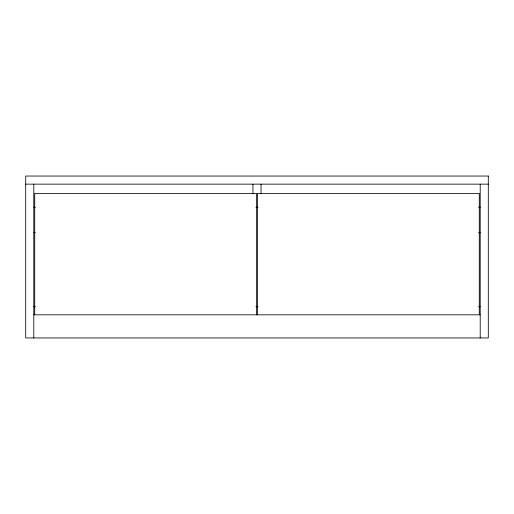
<?xml version="1.0" encoding="UTF-8"?>
<svg xmlns="http://www.w3.org/2000/svg" width="514" height="514" viewBox="0 0 514 514"><rect width="100%" height="100%" fill="white"/><g stroke="black" fill="none" stroke-linecap="round" stroke-linejoin="round"><path stroke-width="0.77" d="M25.7 184.141L488.3 184.141M33.795 207.27L35.402 207.27M255.895 207.27L258.105 207.27M478.598 207.27L480.204 207.27M33.795 232.713L35.402 232.713M478.598 232.713L480.204 232.713M33.795 306.729L35.402 306.729M255.895 306.729L258.105 306.729M478.598 306.729L480.204 306.729M33.795 314.825L480.204 314.825M480.204 184.141L480.204 337.955M479.279 314.825L479.279 193.392L257.463 193.392L257.463 314.825M261.048 184.141L261.048 193.752M256.537 314.825L256.537 193.392L34.721 193.392L34.721 314.825M252.952 184.141L252.952 193.752M33.795 184.141L33.795 337.955M488.3 176.045L25.7 176.045L25.7 337.955L488.3 337.955L488.3 176.045"/></g></svg>
